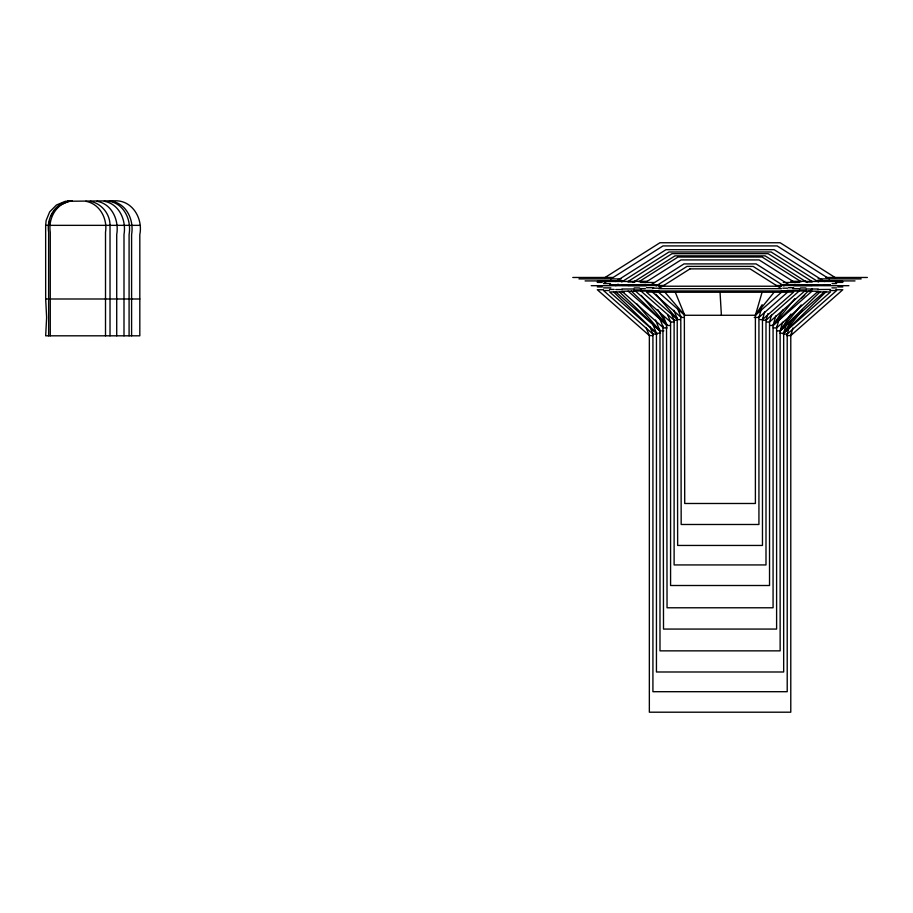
<?xml version="1.0" encoding="UTF-8"?>
<svg xmlns="http://www.w3.org/2000/svg" width="913" height="913" viewBox="0 0 913 913"><rect width="100%" height="100%" fill="white"/><g stroke="black" fill="none" stroke-linecap="round" stroke-linejoin="round"><path stroke-width="1.37" d="M45.673 298.996L45.65 225.351L46.152 220.421L49.701 211.85L56.435 205.026L65.382 201.282L115.266 200.803C132.602 200.404 143.079 218.8 139.815 234.55L139.815 335.813L45.673 335.813L46.631 317.404L45.673 298.996L48.389 298.996M48.64 335.813L48.64 232.256C46.46 218.8 54.255 203.804 68.361 201.282M50.272 335.813L50.272 232.256C48.092 218.8 55.887 203.804 69.993 201.282M110.017 335.813L110.017 225.351C110.096 213.962 101.469 203.451 90.296 201.282M104.276 201.282C119.443 203.964 126.462 220.524 123.997 234.55L123.997 335.813M49.69 220.421L49.439 222.886L49.781 220.421M684.351 314.038L684.716 503.485L755.393 503.485L755.393 315.27L762.047 292.365M680.79 316.092L681.178 524.484L758.931 524.484L758.931 317.439L761.408 308.902M677.218 318.112L677.651 545.449L762.469 545.449L762.469 319.584L764.695 311.904M671.409 313.638L674.114 320.235L674.114 564.93L765.996 564.93L765.996 320.235L767.913 313.638M771.599 314.882L769.533 321.992L769.533 585.507L670.576 585.507L670.576 321.992L667.677 314.882M666.513 323.613L667.049 607.784L773.071 607.784L773.071 325.462L775.856 315.852M662.941 325.941L663.511 629.068L776.609 629.068L776.609 327.915L778.96 319.801M659.369 328.783L659.985 330.871L659.985 650.855L780.136 650.855L780.136 330.871L782.646 322.243M652.715 324.058L656.447 333.199L656.447 671.991L783.674 671.991L783.674 333.199L786.333 324.058M788.581 329.353L787.211 334.078L787.211 691.7L652.921 691.7L652.921 334.078L649.988 326.911M646.267 328.041L649.348 335.585L649.348 712.197L790.784 712.197L790.784 335.585L792.963 328.041M658.718 292.365L684.716 315.27L755.393 315.27L755.896 314.038M754.252 317.439L758.931 317.439L759.49 316.092M759.913 319.584L762.469 319.584L763.074 318.112M763.234 320.235L765.996 320.235L766.658 318.637M773.208 327.915L776.609 327.915L777.408 325.941M786.527 335.585L790.784 335.585L791.788 333.119M51.014 216.073L52.771 212.912M781.391 292.365L755.393 315.27L762.184 304.68M769.887 325.462L773.071 325.462L783.251 309.575M776.529 330.871L780.136 330.871L790.909 314.072M779.85 333.199L783.674 333.199L793.602 317.713M755.393 315.27L773.996 292.365M812.068 291.099L773.071 325.462L794.858 298.608M824.336 291.932L780.136 330.871L801.215 304.908M816.427 291.932L830.476 291.955L783.674 333.199L802.173 310.409M773.071 325.462L808.233 291.099M780.136 330.871L819.988 291.932M783.674 333.199L825.877 291.955M758.931 317.439L787.531 292.24L652.578 292.24L681.178 317.439L683.7 317.439M762.469 319.584L793.659 292.092L786.527 292.092M765.996 320.235L799.799 290.46L787.017 290.414M776.609 327.915L818.208 291.258L805.095 291.099M790.784 335.585L842.802 289.752L835.749 289.752M801.58 297.992L804.707 295.287M808.884 291.692L812.011 288.999M599.738 280.862L597.33 282.391L602.078 282.391M604.554 277.814L659.962 242.744L780.159 242.744L835.578 277.814M605.89 282.06L603.516 283.566L610.477 283.566M610.649 279.047L662.998 245.917L777.134 245.917L829.472 279.047M615.647 281.546L665.999 249.671L774.133 249.671L824.485 281.546M615.784 285.678L618.147 284.171M621.696 281.934L669.001 251.988L771.12 251.988L818.425 281.934M627.882 281.603L672.002 253.666L768.118 253.666L812.239 281.603M632.869 282.528L675.004 255.857L765.117 255.857L807.252 282.528M638.917 281.775L678.005 257.032L762.104 257.032L801.203 281.775M645.103 282.642L681.007 259.92L759.102 259.92L795.018 282.642M649.965 285.449L684.008 263.903L756.101 263.903L790.144 285.449M656.139 285.94L687.01 266.402L753.099 266.402L783.97 285.94M64.321 202.72L60.064 205.026L54.004 210.914L59.973 205.026L69.011 201.282M67.459 201.282L72.298 200.803M45.65 225.351L139.815 225.351M572.782 277.472L612.749 277.472M825.831 277.472L867.35 277.472M578.968 278.899L621.217 278.899M818.002 278.899L861.164 278.899M585.096 280.919L624.23 280.919M817.146 280.919L855.025 280.919M634.181 281.33L647.1 281.33M790.818 281.33L805.939 281.33M597.364 281.444L635.265 281.444M803.771 281.444L842.756 281.444M628.053 281.889L635.026 281.889M806.111 281.889L812.068 281.889M640.31 282.482L654.473 282.482M783.263 282.482L799.799 282.482M835.486 282.391L842.802 282.391M832.12 283.566L836.616 283.566M609.633 284.765L658.844 284.73M780.706 284.73L830.488 284.765M609.644 285.335L616.241 285.335M621.913 285.37L628.817 285.37M811.326 285.37L818.208 285.37M823.891 285.335L830.476 285.335M628.03 285.495L664.561 285.495M775.651 285.495L812.079 285.495M591.236 285.678L646.324 285.678M793.819 285.678L848.885 285.678M658.718 286.226L781.391 286.226M597.33 286.944L602.295 286.944M837.826 286.944L842.802 286.944M646.45 287.686L653.662 287.686M788.501 287.686L793.659 287.686M603.516 287.892L610.865 287.892M634.181 287.96L639.591 287.96M800.518 287.96L805.939 287.96M831.891 287.892L836.616 287.892M652.578 288.2L660.122 288.2M782.795 288.2L787.531 288.2M640.31 288.634L645.343 288.634M792.598 288.634L799.799 288.634M621.913 289.022L633.85 288.999M806.27 288.999L818.208 289.022M609.644 289.444L614.118 289.444M615.784 289.547L622.358 289.547M817.763 289.547L830.476 289.444M603.345 289.752L597.33 289.752L649.348 335.585L652.795 335.585M641.291 289.923L634.181 289.923L670.576 321.992L673.794 321.992M799.423 289.923L805.939 289.923L769.533 321.992L766.555 321.992M653.103 290.414L640.31 290.46L674.114 320.235L677.092 320.235M609.233 290.551L603.516 290.551L652.921 334.078L657.269 334.078M652.578 290.711L658.672 290.711M781.437 290.711L787.531 290.711M829.917 290.551L836.616 290.551L787.211 334.078L783.171 334.078M634.17 290.962L805.939 290.962M635.665 291.099L621.913 291.258L663.511 327.915L667.186 327.915M624.412 291.932L609.644 291.955L656.447 333.199L660.578 333.199M654.039 292.092L646.45 292.092L677.651 319.584L680.402 319.584M48.64 298.996L123.997 298.996M124.202 298.996L139.815 298.996M670.484 325.462L667.049 325.462L628.053 291.099M615.784 291.932L659.985 330.871L663.877 330.871M111.877 201.282C127.033 203.964 134.063 220.524 131.598 234.55L131.598 335.813M109.366 201.282C124.533 203.964 131.552 220.524 129.087 234.55L129.087 335.813M96.995 201.282C112.162 203.964 119.181 220.524 116.716 234.55L116.716 335.813M85.788 201.282C99.894 203.804 107.654 218.812 105.509 232.256L105.509 335.813M631.328 291.099L667.049 325.462L663.112 315.852M619.493 291.932L659.985 330.871L655.523 319.984M613.582 291.955L656.447 333.199M665.041 292.365L684.716 315.27L675.335 292.365M655.854 294.214L677.651 319.584L673.84 310.272M641.223 295.39L667.049 325.462L657.874 309.598M636.749 303.824L659.985 330.871M677.686 308.902L681.178 317.439M659.323 317.667L663.511 327.915M679.135 310.397L679.557 311.858M720.049 292.365L721.396 315.27M690.023 268.867L658.718 288.679L781.391 288.679L750.087 268.867L690.023 268.867"/></g></svg>
